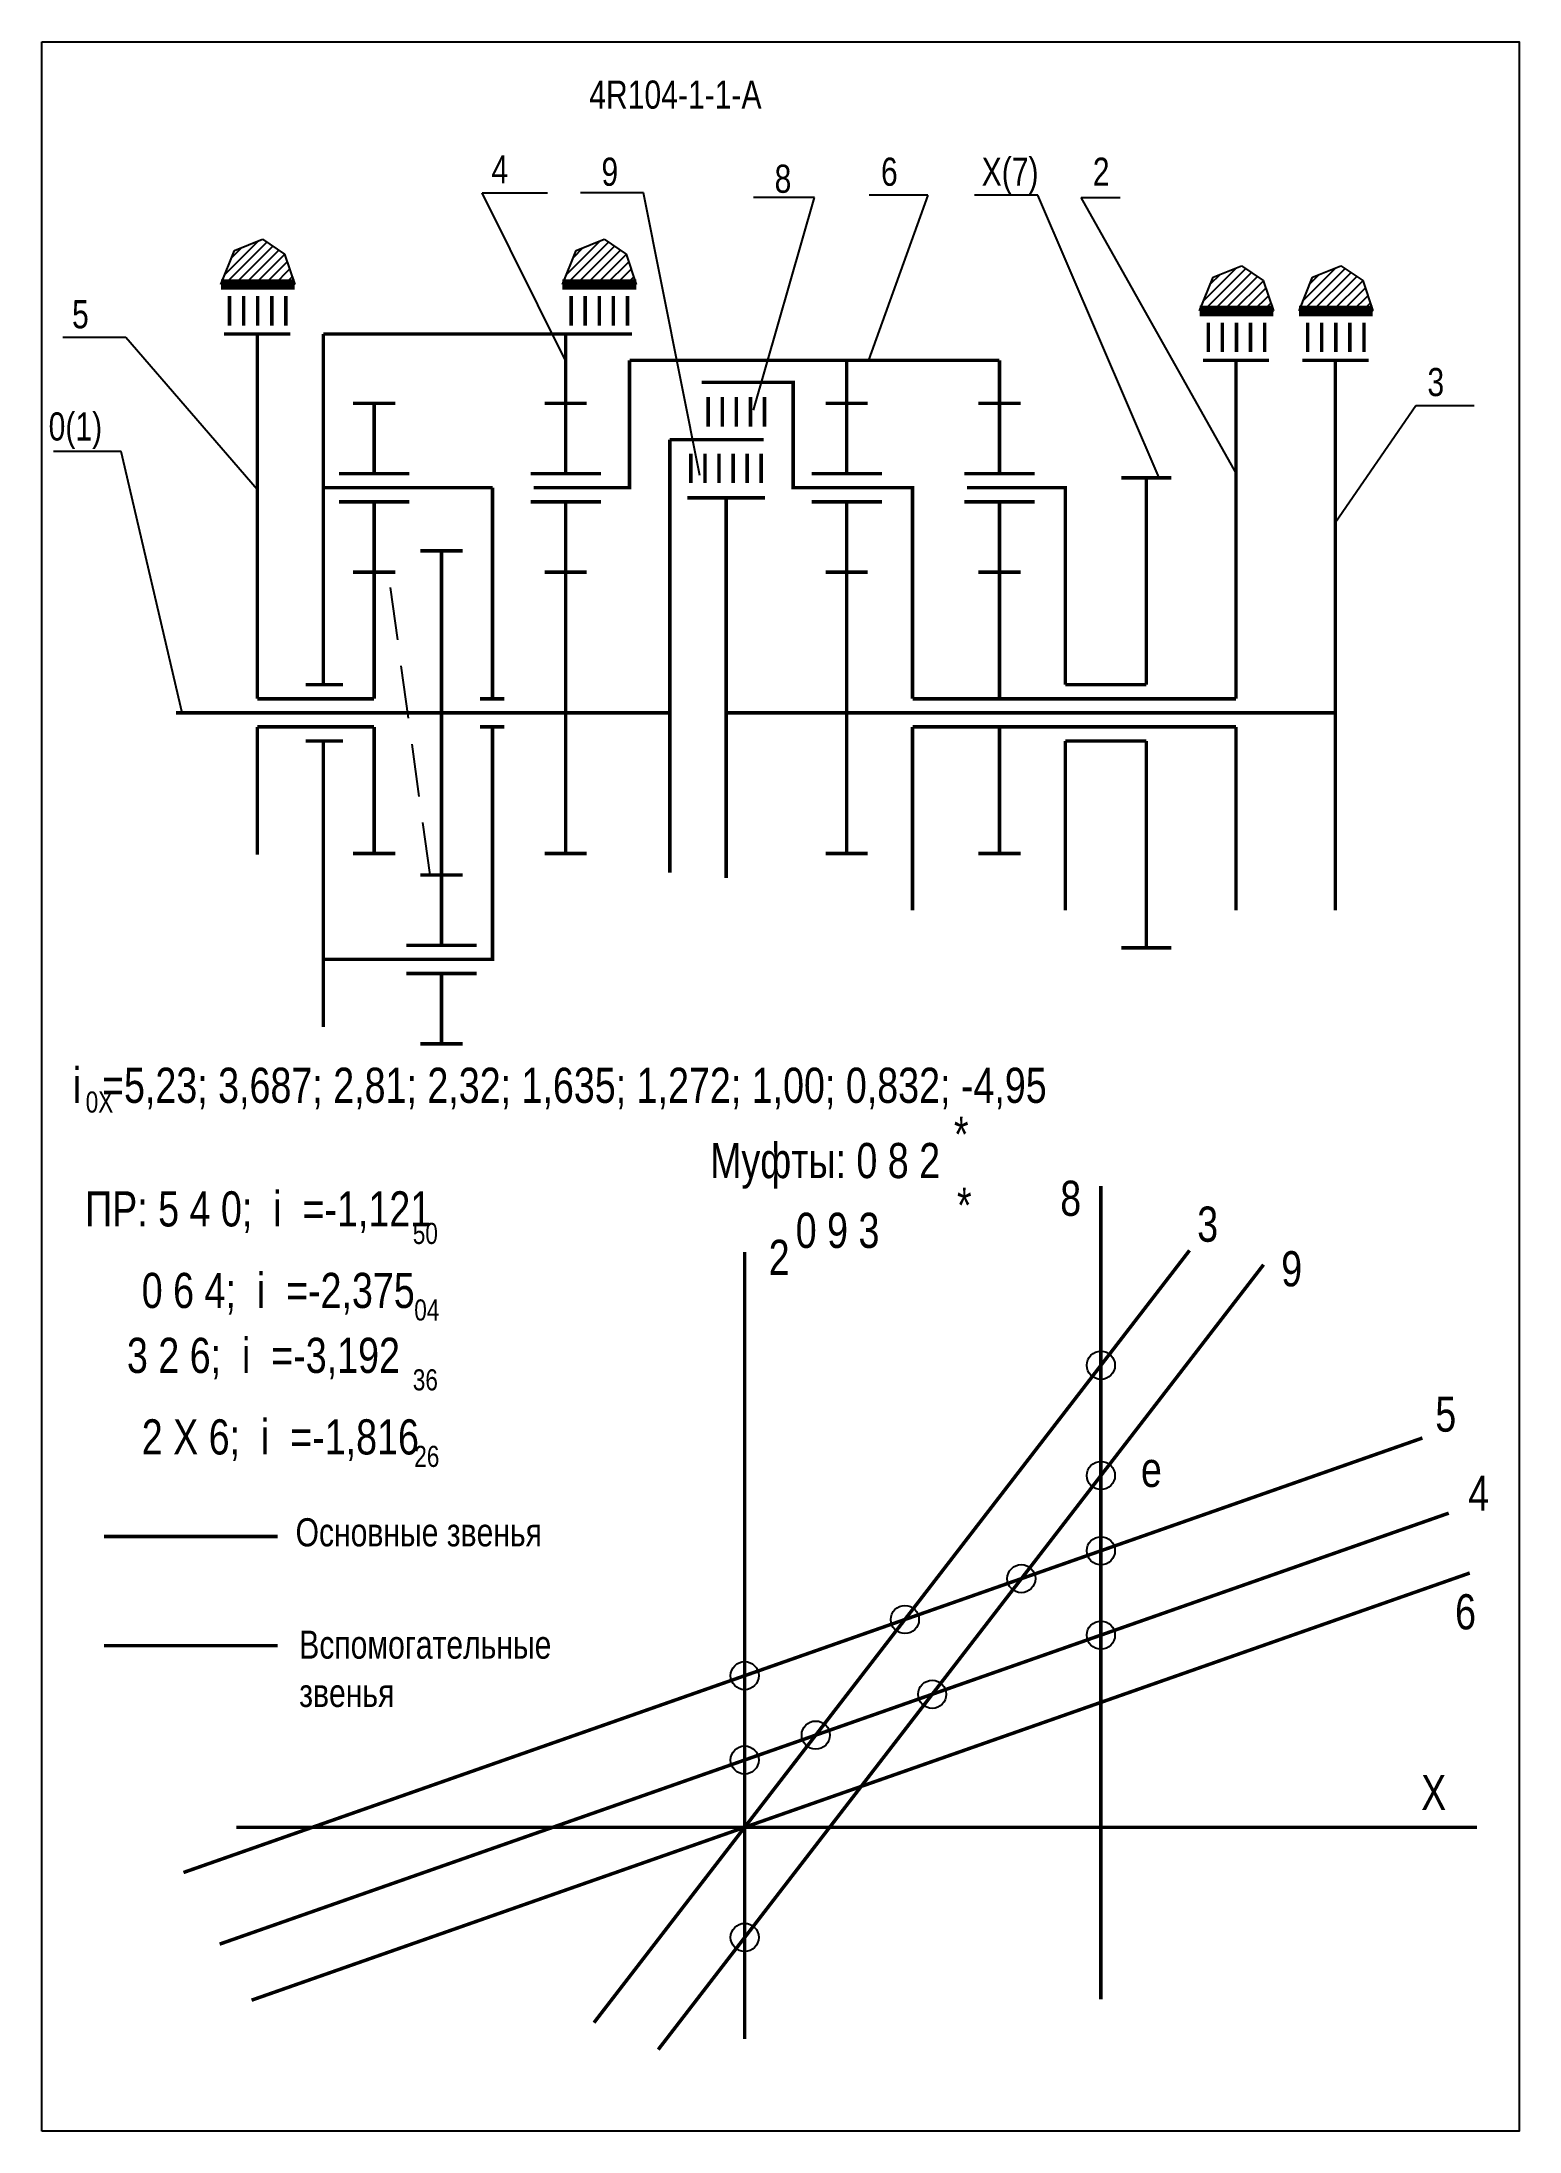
# Model space of a CAD drawing. Extents: x -352 to -142, y 153 to 450.
import ezdxf

# ---------------------------------------------------------------- set-up
doc = ezdxf.new("R2010")
doc.units = 0
doc.header["$LTSCALE"] = 15
doc.linetypes.add('DASHED', pattern=[0.75, 0.5, -0.25])
doc.layers.add('DIM', color=92, linetype='CONTINUOUS')
doc.layers.add('MAIN', color=5, linetype='CONTINUOUS')
doc.styles.add('AMK', font='amk.shx', dxfattribs={"width": 0.8})

msp = doc.modelspace()

# ---------------------------------------------------------------- hatches: boundary and pattern name
at = {"layer": 'DIM'}
h = msp.add_hatch(dxfattribs=at)
h.set_pattern_fill('_USER', color=0, angle=45, style=0, pattern_type=0)
h.set_pattern_definition([(45, (-74.7345, -10.3369), (-0.7071068, 0.7071068), [])])
h.paths.add_polyline_path([(-325.03, 420.18), (-326.97, 415.36), (-316.48, 415.36), (-317.93, 419.68), (-321.04, 421.8)])
h = msp.add_hatch(dxfattribs=at)
h.set_pattern_fill('_USER', color=0, angle=45, style=0, pattern_type=0)
h.set_pattern_definition([(45, (-26.183, -10.3369), (-0.7071068, 0.7071068), [])])
h.paths.add_polyline_path([(-276.48, 420.18), (-278.42, 415.36), (-267.93, 415.36), (-269.38, 419.68), (-272.49, 421.8)])
h = msp.add_hatch(dxfattribs=at)
h.set_pattern_fill('_USER', color=0, angle=45, style=0, pattern_type=0)
h.set_pattern_definition([(45, (64.3839, -14.0952), (-0.7071068, 0.7071068), [])])
h.paths.add_polyline_path([(-185.91, 416.42), (-187.86, 411.6), (-177.36, 411.6), (-178.81, 415.93), (-181.92, 418.04)])
h = msp.add_hatch(dxfattribs=at)
h.set_pattern_fill('_USER', color=0, angle=45, style=0, pattern_type=0)
h.set_pattern_definition([(45, (78.5085, -14.0952), (-0.7071068, 0.7071068), [])])
h.paths.add_polyline_path([(-171.79, 416.42), (-173.73, 411.6), (-163.24, 411.6), (-164.68, 415.93), (-167.8, 418.04)])

# ---------------------------------------------------------------- linework, layer by layer
at = {"layer": 'DIM', "color": 0}
for p, q in [((-277.96, 404.48), (-289.85, 428.4)), ((-289.85, 428.4), (-280.53, 428.4)), ((-266.9, 428.4), (-275.88, 428.4)), ((-258.92, 388.21), (-266.9, 428.4)), ((-251.27, 397.51), (-242.62, 427.74)), ((-242.62, 427.74), (-251.27, 427.74)), ((-226.49, 428.07), (-234.91, 404.59)), ((-226.49, 428.07), (-234.81, 428.07)), ((-210.86, 428.07), (-219.84, 428.07)), ((-193.62, 387.88), (-210.86, 428.07)), ((-182.68, 388.54), (-204.7, 427.74)), ((-204.7, 427.74), (-199.15, 427.74)), ((-325.03, 420.18), (-321.04, 421.8)), ((-321.04, 421.8), (-317.93, 419.68)), ((-276.48, 420.18), (-272.49, 421.8)), ((-272.49, 421.8), (-269.38, 419.68)), ((-326.97, 415.36), (-325.03, 420.18)), ((-317.93, 419.68), (-316.48, 415.36)), ((-278.42, 415.36), (-276.48, 420.18)), ((-269.38, 419.68), (-267.93, 415.36)), ((-187.86, 411.6), (-185.91, 416.42)), ((-185.91, 416.42), (-181.92, 418.04)), ((-181.92, 418.04), (-178.81, 415.93)), ((-178.81, 415.93), (-177.36, 411.6)), ((-173.73, 411.6), (-171.79, 416.42)), ((-171.79, 416.42), (-167.8, 418.04)), ((-167.8, 418.04), (-164.68, 415.93)), ((-164.68, 415.93), (-163.24, 411.6)), ((-340.48, 407.81), (-349.46, 407.81)), ((-321.8, 386.22), (-340.48, 407.81)), ((-168.56, 381.56), (-157.14, 398.17)), ((-157.14, 398.17), (-148.83, 398.17)), ((-341.15, 391.61), (-350.79, 391.61)), ((-332.5, 354.48), (-341.15, 391.61))]:
    msp.add_line(p, q, dxfattribs=at)
at = {"layer": 'DIM', "color": 0, "linetype": 'DASHED'}
msp.add_line((-297.24, 331.44), (-303.16, 374.48), dxfattribs=at)
at = {"layer": 'DIM', "color": 0, "const_width": 0.5}
for points in [[(-321.8, 356.48), (-321.8, 408.34)], [(-272.96, 386.48), (-268.89, 386.48), (-268.89, 404.59)], [(-268.89, 404.59), (-238.02, 404.59)], [(-238.02, 404.59), (-216.31, 404.59)], [(-182.68, 356.48), (-182.68, 404.59)], [(-168.56, 326.41), (-168.56, 404.59)], [(-242.62, 386.48), (-245.62, 386.48), (-245.62, 401.47), (-258.65, 401.47)], [(-277.96, 354.48), (-263.17, 354.48), (-263.17, 393.31)], [(-263.17, 393.31), (-249.82, 393.31)], [(-288.36, 386.48), (-288.36, 356.48)], [(-233.02, 386.48), (-228.66, 386.48), (-228.66, 356.48)], [(-211.31, 386.48), (-206.95, 386.48), (-206.95, 358.48)], [(-198.98, 387.88), (-191.89, 387.88)], [(-195.43, 358.48), (-195.43, 387.88)], [(-260.68, 385.04), (-249.64, 385.04)], [(-255.16, 385.04), (-255.16, 331)], [(-295.62, 377.52), (-295.62, 331.44)], [(-228.66, 356.48), (-182.68, 356.48)], [(-206.95, 358.48), (-195.43, 358.48)], [(-263.17, 354.48), (-263.17, 331.74)], [(-255.16, 354.48), (-168.56, 354.48)], [(-321.8, 352.48), (-321.8, 334.32)], [(-291.21, 319.44), (-288.36, 319.44), (-288.36, 352.48)], [(-228.66, 352.48), (-182.68, 352.48)], [(-228.66, 326.41), (-228.66, 352.48)], [(-206.95, 326.41), (-206.95, 350.48)], [(-206.95, 350.48), (-195.43, 350.48)], [(-195.43, 350.48), (-195.43, 321.08)], [(-182.68, 352.48), (-182.68, 326.41)], [(-198.98, 321.08), (-191.89, 321.08)], [(-201.89, 287.22), (-201.89, 171.61)], [(-273.94, 168.3), (-189.29, 278.07)], [(-264.81, 164.47), (-178.77, 276.04)], [(-252.52, 277.82), (-252.52, 165.99)], [(-332.29, 189.64), (-156.19, 251.4)], [(-327.15, 179.46), (-152.45, 240.72)], [(-343.61, 237.4), (-318.89, 237.4)], [(-324.77, 196.07), (-148.41, 196.07)]]:
    msp.add_lwpolyline(points, dxfattribs=at)
at = {"layer": 'DIM', "color": 0, "linetype": 'DASHED', "const_width": 0.5}
msp.add_lwpolyline([(-322.61, 171.49), (-149.46, 232.21)], dxfattribs=at)
at = {"layer": 'DIM', "color": 0, "linetype": 'DASHED'}
msp.add_lwpolyline([(-343.61, 221.89, 0.5, 0.5, 0), (-318.89, 221.89, 0.5, 0.5, 0)], format="xyseb", dxfattribs=at)
at = {"layer": 'DIM', "color": 0}
for centre in [(-201.89, 261.74), (-201.89, 246.07), (-201.89, 235.37), (-213.2, 231.41), (-229.75, 225.6), (-201.89, 223.38), (-252.52, 217.62), (-225.87, 214.97), (-242.42, 209.17), (-252.52, 205.63), (-252.52, 180.41)]:
    msp.add_circle(centre, 2, dxfattribs=at)
at = {"layer": 'MAIN'}
for points in [[(-352.43, 152.87), (-352.43, 449.87)], [(-352.43, 449.87), (-142.43, 449.87), (-142.43, 152.87), (-352.43, 152.87)]]:
    msp.add_lwpolyline(points, dxfattribs=at)
at = {"layer": 'MAIN', "color": 0}
for points, const_width in [([(-326.97, 415.36), (-316.48, 415.36)], 1.5), ([(-278.42, 415.36), (-267.93, 415.36)], 1.5), ([(-317.74, 413.71), (-317.74, 409.51)], 0.5), ([(-269.19, 413.71), (-269.19, 409.51)], 0.5), ([(-187.86, 411.6), (-177.36, 411.6)], 1.5), ([(-178.62, 409.95), (-178.62, 405.76)], 0.5), ([(-173.73, 411.6), (-163.24, 411.6)], 1.5), ([(-164.5, 409.95), (-164.5, 405.76)], 0.5), ([(-326.51, 408.34), (-317.1, 408.34)], 0.5), ([(-312.42, 358.48), (-312.42, 408.34)], 0.5), ([(-277.96, 408.34), (-312.42, 408.34)], 0.5), ([(-277.96, 398.48), (-277.96, 408.34)], 0.5), ([(-277.96, 408.34), (-268.55, 408.34)], 0.5), ([(-238.02, 398.48), (-238.02, 404.59)], 0.5), ([(-216.31, 398.48), (-216.31, 404.59)], 0.5), ([(-187.39, 404.59), (-177.98, 404.59)], 0.5), ([(-173.27, 404.59), (-163.85, 404.59)], 0.5), ([(-305.19, 398.48), (-308.19, 398.48)], 0.5), ([(-305.19, 388.48), (-305.19, 398.48)], 0.5), ([(-305.19, 398.48), (-302.19, 398.48)], 0.5), ([(-277.96, 398.48), (-280.96, 398.48)], 0.5), ([(-277.96, 388.48), (-277.96, 398.48)], 0.5), ([(-277.96, 398.48), (-274.96, 398.48)], 0.5), ([(-238.02, 398.48), (-241.02, 398.48)], 0.5), ([(-238.02, 388.48), (-238.02, 398.48)], 0.5), ([(-238.02, 398.48), (-235.02, 398.48)], 0.5), ([(-216.31, 398.48), (-219.31, 398.48)], 0.5), ([(-216.31, 388.48), (-216.31, 398.48)], 0.5), ([(-216.31, 398.48), (-213.31, 398.48)], 0.5), ([(-250.17, 391.32), (-250.17, 387.13)], 0.5), ([(-288.36, 386.48), (-312.42, 386.48)], 0.5), ([(-272.96, 386.48), (-282.5, 386.48)], 0.5), ([(-233.02, 386.48), (-242.62, 386.48)], 0.5), ([(-211.31, 386.48), (-220.9, 386.48)], 0.5), ([(-305.19, 384.48), (-310.19, 384.48)], 0.5), ([(-305.19, 374.48), (-305.19, 384.48), (-300.19, 384.48)], 0.5), ([(-277.96, 384.48), (-282.96, 384.48)], 0.5), ([(-277.96, 374.48), (-277.96, 384.48), (-272.96, 384.48)], 0.5), ([(-238.02, 384.48), (-243.02, 384.48)], 0.5), ([(-238.02, 374.48), (-238.02, 384.48), (-233.02, 384.48)], 0.5), ([(-216.31, 384.48), (-221.31, 384.48)], 0.5), ([(-216.31, 374.48), (-216.31, 384.48), (-211.31, 384.48)], 0.5), ([(-295.62, 377.52), (-298.62, 377.52)], 0.5), ([(-295.62, 377.52), (-292.62, 377.52)], 0.5), ([(-305.19, 374.48), (-308.19, 374.48)], 0.5), ([(-305.19, 374.48), (-302.19, 374.48)], 0.5), ([(-305.19, 374.48), (-305.19, 356.48)], 0.5), ([(-277.96, 374.48), (-280.96, 374.48)], 0.5), ([(-277.96, 374.48), (-274.96, 374.48)], 0.5), ([(-277.96, 354.48), (-277.96, 374.48)], 0.5), ([(-238.02, 374.48), (-241.02, 374.48)], 0.5), ([(-238.02, 354.48), (-238.02, 374.48)], 0.5), ([(-238.02, 374.48), (-235.02, 374.48)], 0.5), ([(-216.31, 374.48), (-219.31, 374.48)], 0.5), ([(-216.31, 356.48), (-216.31, 374.48)], 0.5), ([(-216.31, 374.48), (-213.31, 374.48)], 0.5), ([(-321.8, 356.48), (-305.19, 356.48)], 0.5), ([(-314.92, 358.48), (-309.64, 358.48)], 0.5), ([(-290.13, 356.48), (-286.69, 356.48)], 0.5), ([(-333.35, 354.48), (-277.96, 354.48)], 0.5), ([(-277.96, 354.48), (-277.96, 334.48)], 0.5), ([(-238.02, 354.48), (-238.02, 334.48)], 0.5), ([(-321.8, 352.48), (-305.19, 352.48)], 0.5), ([(-314.92, 350.48), (-309.64, 350.48)], 0.5), ([(-312.42, 350.48), (-312.42, 309.83)], 0.5), ([(-305.19, 334.48), (-305.19, 352.48)], 0.5), ([(-290.13, 352.48), (-286.69, 352.48)], 0.5), ([(-216.31, 352.48), (-216.31, 334.48)], 0.5), ([(-305.19, 334.48), (-308.19, 334.48)], 0.5), ([(-305.19, 334.48), (-302.19, 334.48)], 0.5), ([(-277.96, 334.48), (-280.96, 334.48)], 0.5), ([(-277.96, 334.48), (-274.96, 334.48)], 0.5), ([(-238.02, 334.48), (-241.02, 334.48)], 0.5), ([(-238.02, 334.48), (-235.02, 334.48)], 0.5), ([(-216.31, 334.48), (-219.31, 334.48)], 0.5), ([(-216.31, 334.48), (-213.31, 334.48)], 0.5), ([(-295.62, 331.44), (-298.62, 331.44)], 0.5), ([(-295.62, 331.44), (-298.62, 331.44)], 0.5), ([(-295.62, 331.44), (-292.62, 331.44)], 0.5), ([(-295.62, 321.44), (-295.62, 331.44)], 0.5), ([(-295.62, 331.44), (-292.62, 331.44)], 0.5), ([(-288.36, 319.44), (-312.42, 319.44)], 0.5), ([(-295.62, 317.44), (-300.62, 317.44)], 0.5), ([(-295.62, 307.44), (-295.62, 317.44), (-290.62, 317.44)], 0.5), ([(-295.62, 307.44), (-298.62, 307.44)], 0.5), ([(-295.62, 307.44), (-292.62, 307.44)], 0.5)]:
    msp.add_lwpolyline(points, dxfattribs=dict(at, const_width=const_width))
for points in [[(-325.74, 413.71, 0.5, 0.5, 0), (-325.74, 409.51, 0.5, 0.5, 0)], [(-323.74, 413.71, 0.5, 0.5, 0), (-323.74, 409.51, 0.5, 0.5, 0)], [(-321.74, 413.71, 0.5, 0.5, 0), (-321.74, 409.51, 0.5, 0.5, 0)], [(-319.74, 413.71, 0.5, 0.5, 0), (-319.74, 409.51, 0.5, 0.5, 0)], [(-277.19, 413.71, 0.5, 0.5, 0), (-277.19, 409.51, 0.5, 0.5, 0)], [(-275.19, 413.71, 0.5, 0.5, 0), (-275.19, 409.51, 0.5, 0.5, 0)], [(-273.19, 413.71, 0.5, 0.5, 0), (-273.19, 409.51, 0.5, 0.5, 0)], [(-271.19, 413.71, 0.5, 0.5, 0), (-271.19, 409.51, 0.5, 0.5, 0)], [(-186.62, 409.95, 0.5, 0.5, 0), (-186.62, 405.76, 0.5, 0.5, 0)], [(-184.62, 409.95, 0.5, 0.5, 0), (-184.62, 405.76, 0.5, 0.5, 0)], [(-182.62, 409.95, 0.5, 0.5, 0), (-182.62, 405.76, 0.5, 0.5, 0)], [(-180.62, 409.95, 0.5, 0.5, 0), (-180.62, 405.76, 0.5, 0.5, 0)], [(-172.5, 409.95, 0.5, 0.5, 0), (-172.5, 405.76, 0.5, 0.5, 0)], [(-170.5, 409.95, 0.5, 0.5, 0), (-170.5, 405.76, 0.5, 0.5, 0)], [(-168.5, 409.95, 0.5, 0.5, 0), (-168.5, 405.76, 0.5, 0.5, 0)], [(-166.5, 409.95, 0.5, 0.5, 0), (-166.5, 405.76, 0.5, 0.5, 0)], [(-257.7, 399.37, 0.5, 0.5, 0), (-257.7, 395.18, 0.5, 0.5, 0)], [(-255.7, 399.37, 0.5, 0.5, 0), (-255.7, 395.18, 0.5, 0.5, 0)], [(-253.7, 399.37, 0.5, 0.5, 0), (-253.7, 395.18, 0.5, 0.5, 0)], [(-251.7, 399.37, 0.5, 0.5, 0), (-251.7, 395.18, 0.5, 0.5, 0)], [(-249.7, 399.37, 0.5, 0.5, 0), (-249.7, 395.18, 0.5, 0.5, 0)], [(-260.17, 391.32, 0.5, 0.5, 0), (-260.17, 387.13, 0.5, 0.5, 0)], [(-258.17, 391.32, 0.5, 0.5, 0), (-258.17, 387.13, 0.5, 0.5, 0)], [(-256.17, 391.32, 0.5, 0.5, 0), (-256.17, 387.13, 0.5, 0.5, 0)], [(-254.17, 391.32, 0.5, 0.5, 0), (-254.17, 387.13, 0.5, 0.5, 0)], [(-252.17, 391.32, 0.5, 0.5, 0), (-252.17, 387.13, 0.5, 0.5, 0)], [(-300.19, 388.48, 0.5, 0.5, 0), (-310.19, 388.48, 0.5, 0.5, 0)], [(-272.96, 388.48, 0.5, 0.5, 0), (-282.96, 388.48, 0.5, 0.5, 0)], [(-233.02, 388.48, 0.5, 0.5, 0), (-243.02, 388.48, 0.5, 0.5, 0)], [(-211.31, 388.48, 0.5, 0.5, 0), (-221.31, 388.48, 0.5, 0.5, 0)], [(-290.62, 321.44, 0.5, 0.5, 0), (-300.62, 321.44, 0.5, 0.5, 0)]]:
    msp.add_lwpolyline(points, format="xyseb", dxfattribs=at)

# ---------------------------------------------------------------- texts
at = {"layer": 'DIM', "color": 0, "style": 'AMK', "width": 0.8}
for s, height, p in [('4R104-1-1-A', 4, (-274.62, 440.36)), ('4', 4, (-288.52, 429.73)), ('9', 4, (-272.88, 429.4)), ('8', 4, (-248.27, 428.4)), ('6', 4, (-233.15, 429.4)), ('X(7)', 4, (-218.84, 429.4)), ('2', 4, (-203.04, 429.4)), ('5', 4, (-348.13, 409.14)), ('3', 4, (-155.48, 399.5)), ('0(1)', 4, (-351.46, 393.19)), ('i  =5,23; 3,687; 2,81; 2,32; 1,635; 1,272; 1,00; 0,832; -4,95', 5, (-348.03, 299.04)), ('0X', 3, (-346.19, 297.66)), ('*', 5, (-222.78, 292.07)), ('Муфты: 0 8 2', 5, (-257.44, 288.34)), (' ПР: 5 4 0;  i  =-1,121', 5, (-347.76, 281.47)), ('*', 5, (-222.35, 281.99)), ('8', 5, (-207.67, 282.98)), ('       0 9 3', 5, (-255.67, 278.42)), ('3', 5, (-188.2, 279.3)), ('50', 3, (-299.7, 278.98)), ('2', 5, (-249.11, 274.58)), ('9', 5, (-176.26, 272.96)), ('    0 6 4;  i  =-2,375', 5, (-344.17, 269.88)), ('04', 3, (-299.49, 268.1)), ('     3 2 6;  i  =-3,192', 5, (-347.76, 260.65)), ('36', 3, (-299.7, 258.17)), ('5', 5, (-154.36, 252.3)), ('    2 X 6;  i  =-1,816', 5, (-344.17, 249.06)), ('26', 3, (-299.49, 247.29)), ('e', 5, (-196.2, 244.44)), ('4', 5, (-149.67, 241.06)), ('Основные звенья', 4, (-316.36, 236)), ('6', 5, (-151.55, 224.2)), ('Вспомогательные ', 4, (-315.84, 220.03)), ('звенья', 4, (-315.84, 213.17)), ('X', 5, (-156.37, 198.51))]:
    msp.add_text(s, height=height, dxfattribs=at).set_placement(p)

doc.saveas('drawing.dxf')
